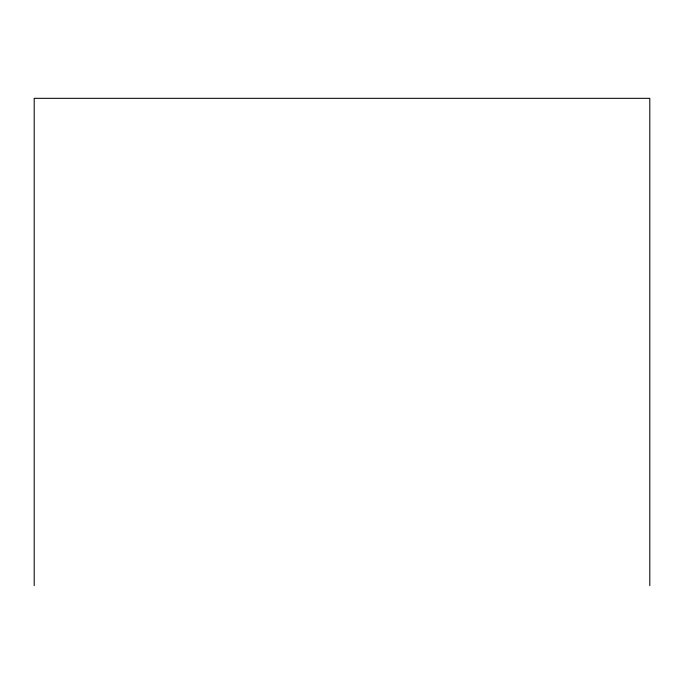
<?xml version="1.0" encoding="UTF-8"?>
<svg xmlns="http://www.w3.org/2000/svg" width="684" height="684" viewBox="0 0 684 684"><rect width="100%" height="100%" fill="white"/><g stroke="black" fill="none" stroke-linecap="round" stroke-linejoin="round"><path stroke-width="1.03" d="M649.8 585.675L649.8 98.325L34.2 98.325L34.2 585.675"/></g></svg>
